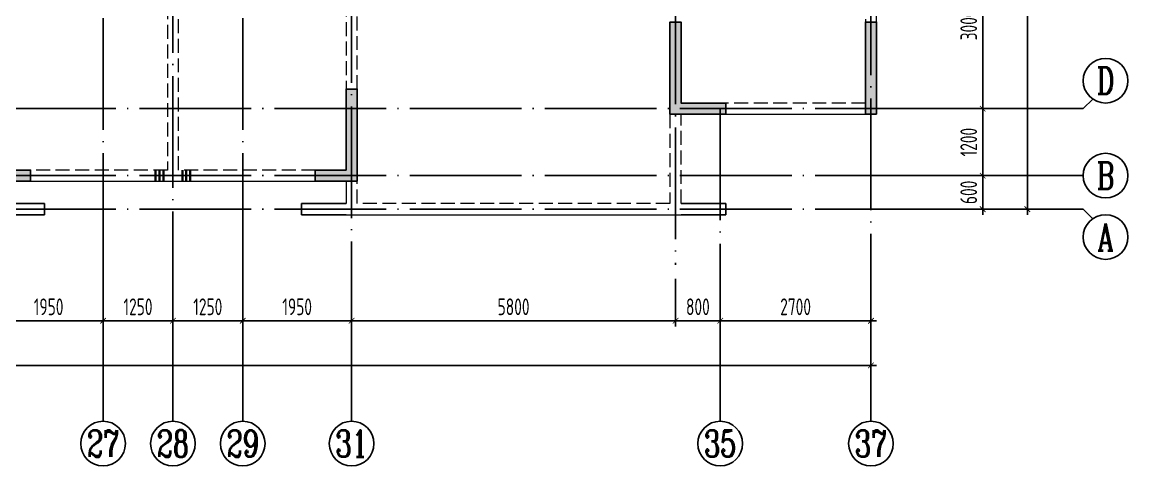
# Model space of a CAD drawing. Extents: x -668857 to 154266, y -275694 to 291306.
# Drawn here: x -74799 to -54999, y 120906 to 128856 of the extents above; entities that cross this region are included whole.
import ezdxf
from ezdxf.enums import TextEntityAlignment as Align

# ---------------------------------------------------------------- set-up
doc = ezdxf.new("R2010")
doc.units = 0
doc.header["$LTSCALE"] = 1000
doc.linetypes.add('DASH', pattern=[0.35, 0.25, -0.1])
doc.linetypes.add('DOTE', pattern=[2.42, 2, -0.2, 0.02, -0.2])
doc.layers.get('0').update_dxf_attribs({"linetype": 'CONTINUOUS'})
doc.layers.get('DEFPOINTS').update_dxf_attribs({"linetype": 'CONTINUOUS'})
for name, color, linetype in [('A-AXIS', 1, 'CONTINUOUS'), ('A-DOTE', 10, 'DOTE'), ('AXIS_NUM', 7, 'CONTINUOUS'), ('BEAM_CON', 4, 'CONTINUOUS'), ('S-L主梁线', 4, 'DASH'), ('S-Q墙填充', 252, 'CONTINUOUS'), ('S-Q墙实线', 6, 'CONTINUOUS'), ('S-Y一般标注', 3, 'CONTINUOUS')]:
    doc.layers.add(name, color=color, linetype=linetype)
doc.layers.add('梁附加箍筋', color=1, linetype='CONTINUOUS', lineweight=35)
doc.styles.add('TSSD_Axis', font='complex.shx', dxfattribs={"width": 0.7, "bigfont": 'hztxt.shx'})
doc.styles.add('TSSD_DIMENSION', font='Tssdeng.shx', dxfattribs={"width": 0.7, "bigfont": 'tssdchn.shx'})
doc.dimstyles.new('TSSD_100_100', dxfattribs={"dimtxt": 300, "dimasz": 100, "dimexe": 100, "dimexo": 250, "dimgap": 100, "dimtad": 1, "dimdec": 0, "dimzin": 0, "dimdsep": 46, "dimtxsty": 'TSSD_DIMENSION', "dimblk": 'ARCHTICK', "dimcen": 0, "dimdle": 100, "dimclrt": 7, "dimadec": 0, "dimazin": 0, "dimtfac": 1, "dimtdec": 0, "dimtix": 1, "dimtmove": 2, "dimatfit": 3, "dimldrblk": 'ARCHTICK', "dimfxl": 0, "dimtolj": 1, "dimtzin": 0, "dimarcsym": 0})

# ---------------------------------------------------------------- blocks, each defined once
blk = doc.blocks.new('_ArchTick')
at = {"color": 0, "linetype": 'ByBlock', "const_width": 0.15}
blk.add_lwpolyline([(-0.5, -0.5), (0.5, 0.5)], dxfattribs=at)
blk = doc.blocks.new('*D124')
at = {"layer": 'DEFPOINTS', "color": 0}
for p in [(43350, 3600), (45300, 3600), (45300, 2600)]:
    blk.add_point(p, dxfattribs=at)
at = {"layer": 'S-Y一般标注', "color": 0, "lineweight": -2}
for p, q in [((43350, 3350), (43350, 2500)), ((45300, 3350), (45300, 2500)), ((43250, 2600), (45400, 2600))]:
    blk.add_line(p, q, dxfattribs=at)
at = {"layer": 'S-Y一般标注', "color": 0, "lineweight": -2, "xscale": 100, "yscale": 100, "zscale": 100, "rotation": 180}
blk.add_blockref('_ArchTick', (43350, 2600), dxfattribs=at)
at = {"layer": 'S-Y一般标注', "color": 0, "lineweight": -2, "xscale": 100, "yscale": 100, "zscale": 100}
blk.add_blockref('_ArchTick', (45300, 2600), dxfattribs=at)
at = {"layer": 'S-Y一般标注', "color": 7, "insert": (44325, 2850), "char_height": 300, "attachment_point": 5, "style": 'TSSD_DIMENSION'}
blk.add_mtext('\\A1;1950', dxfattribs=at)
blk = doc.blocks.new('ts_axno')
at = {"color": 0, "linetype": 'ByBlock', "lineweight": -2}
blk.add_circle((0, 0), 0.5, dxfattribs=at)
at = {"color": 0, "linetype": 'ByBlock', "lineweight": -2, "style": 'TSSD_Axis', "width": 0.7}
blk.add_attdef('A', text='', height=0.6, dxfattribs=at).set_placement((0, 0), align=Align.MIDDLE_CENTER)
blk = doc.blocks.new('*D125')
at = {"layer": 'DEFPOINTS', "color": 0}
for p in [(45300, 3600), (51100, 3600), (51100, 2600)]:
    blk.add_point(p, dxfattribs=at)
at = {"layer": 'S-Y一般标注', "color": 0, "lineweight": -2}
for p, q in [((45300, 3350), (45300, 2500)), ((51100, 3350), (51100, 2500)), ((45200, 2600), (51200, 2600))]:
    blk.add_line(p, q, dxfattribs=at)
at = {"layer": 'S-Y一般标注', "color": 0, "lineweight": -2, "xscale": 100, "yscale": 100, "zscale": 100, "rotation": 180}
blk.add_blockref('_ArchTick', (45300, 2600), dxfattribs=at)
at = {"layer": 'S-Y一般标注', "color": 0, "lineweight": -2, "xscale": 100, "yscale": 100, "zscale": 100}
blk.add_blockref('_ArchTick', (51100, 2600), dxfattribs=at)
at = {"layer": 'S-Y一般标注', "color": 7, "insert": (48200, 2850), "char_height": 300, "attachment_point": 5, "style": 'TSSD_DIMENSION'}
blk.add_mtext('\\A1;5800', dxfattribs=at)
blk = doc.blocks.new('*D126')
at = {"layer": 'DEFPOINTS', "color": 0}
for p in [(51100, 3600), (51900, 3600), (51900, 2600)]:
    blk.add_point(p, dxfattribs=at)
at = {"layer": 'S-Y一般标注', "color": 0, "lineweight": -2}
for p, q in [((51100, 3350), (51100, 2500)), ((51900, 3350), (51900, 2500)), ((51000, 2600), (52000, 2600))]:
    blk.add_line(p, q, dxfattribs=at)
at = {"layer": 'S-Y一般标注', "color": 0, "lineweight": -2, "xscale": 100, "yscale": 100, "zscale": 100, "rotation": 180}
blk.add_blockref('_ArchTick', (51100, 2600), dxfattribs=at)
at = {"layer": 'S-Y一般标注', "color": 0, "lineweight": -2, "xscale": 100, "yscale": 100, "zscale": 100}
blk.add_blockref('_ArchTick', (51900, 2600), dxfattribs=at)
at = {"layer": 'S-Y一般标注', "color": 7, "insert": (51500, 2850), "char_height": 300, "attachment_point": 5, "style": 'TSSD_DIMENSION'}
blk.add_mtext('\\A1;800', dxfattribs=at)
blk = doc.blocks.new('*D127')
at = {"layer": 'DEFPOINTS', "color": 0}
for p in [(51900, 3600), (54600, 3600), (54600, 2600)]:
    blk.add_point(p, dxfattribs=at)
at = {"layer": 'S-Y一般标注', "color": 0, "lineweight": -2}
for p, q in [((51900, 3350), (51900, 2500)), ((54600, 3350), (54600, 2500)), ((51800, 2600), (54700, 2600))]:
    blk.add_line(p, q, dxfattribs=at)
at = {"layer": 'S-Y一般标注', "color": 0, "lineweight": -2, "xscale": 100, "yscale": 100, "zscale": 100, "rotation": 180}
blk.add_blockref('_ArchTick', (51900, 2600), dxfattribs=at)
at = {"layer": 'S-Y一般标注', "color": 0, "lineweight": -2, "xscale": 100, "yscale": 100, "zscale": 100}
blk.add_blockref('_ArchTick', (54600, 2600), dxfattribs=at)
at = {"layer": 'S-Y一般标注', "color": 7, "insert": (53250, 2850), "char_height": 300, "attachment_point": 5, "style": 'TSSD_DIMENSION'}
blk.add_mtext('\\A1;2700', dxfattribs=at)
blk = doc.blocks.new('*D128')
at = {"layer": 'DEFPOINTS', "color": 0}
for p in [(4600, 3600), (54600, 3600), (54600, 1800)]:
    blk.add_point(p, dxfattribs=at)
at = {"layer": 'S-Y一般标注', "color": 0, "lineweight": -2}
for p, q in [((4600, 3350), (4600, 1700)), ((54600, 3350), (54600, 1700)), ((4500, 1800), (54700, 1800))]:
    blk.add_line(p, q, dxfattribs=at)
at = {"layer": 'S-Y一般标注', "color": 0, "lineweight": -2, "xscale": 100, "yscale": 100, "zscale": 100, "rotation": 180}
blk.add_blockref('_ArchTick', (4600, 1800), dxfattribs=at)
at = {"layer": 'S-Y一般标注', "color": 0, "lineweight": -2, "xscale": 100, "yscale": 100, "zscale": 100}
blk.add_blockref('_ArchTick', (54600, 1800), dxfattribs=at)
at = {"layer": 'S-Y一般标注', "color": 7, "insert": (29600, 2050), "char_height": 300, "attachment_point": 5, "style": 'TSSD_DIMENSION'}
blk.add_mtext('\\A1;50000', dxfattribs=at)
blk = doc.blocks.new('*D132')
at = {"layer": 'DEFPOINTS', "color": 0}
for p in [(38900, 3600), (40850, 3600), (40850, 2600)]:
    blk.add_point(p, dxfattribs=at)
at = {"layer": 'S-Y一般标注', "color": 0, "lineweight": -2}
for p, q in [((38900, 3350), (38900, 2500)), ((40850, 3350), (40850, 2500)), ((38800, 2600), (40950, 2600))]:
    blk.add_line(p, q, dxfattribs=at)
at = {"layer": 'S-Y一般标注', "color": 0, "lineweight": -2, "xscale": 100, "yscale": 100, "zscale": 100, "rotation": 180}
blk.add_blockref('_ArchTick', (38900, 2600), dxfattribs=at)
at = {"layer": 'S-Y一般标注', "color": 0, "lineweight": -2, "xscale": 100, "yscale": 100, "zscale": 100}
blk.add_blockref('_ArchTick', (40850, 2600), dxfattribs=at)
at = {"layer": 'S-Y一般标注', "color": 7, "insert": (39875, 2850), "char_height": 300, "attachment_point": 5, "style": 'TSSD_DIMENSION'}
blk.add_mtext('\\A1;1950', dxfattribs=at)
blk = doc.blocks.new('*D133')
at = {"layer": 'DEFPOINTS', "color": 0}
for p in [(55600, 5200), (56600, 5200), (55600, 4600)]:
    blk.add_point(p, dxfattribs=at)
at = {"layer": 'S-Y一般标注', "color": 0, "lineweight": -2}
for p, q in [((55850, 5200), (56700, 5200)), ((56600, 5200), (56600, 5300)), ((56600, 4600), (56600, 5200)), ((55850, 4600), (56700, 4600)), ((56600, 4600), (56600, 4500))]:
    blk.add_line(p, q, dxfattribs=at)
at = {"layer": 'S-Y一般标注', "color": 0, "lineweight": -2, "xscale": 100, "yscale": 100, "zscale": 100}
for p, rotation in [((56600, 5200), 270), ((56600, 4600), 90)]:
    blk.add_blockref('_ArchTick', p, dxfattribs=dict(at, rotation=rotation))
at = {"layer": 'S-Y一般标注', "color": 7, "insert": (56350, 4900), "char_height": 300, "attachment_point": 5, "rotation": 90, "style": 'TSSD_DIMENSION'}
blk.add_mtext('\\A1;600', dxfattribs=at)
blk = doc.blocks.new('*D139')
at = {"layer": 'DEFPOINTS', "color": 0}
for p in [(55600, 20100), (57400, 20100), (55600, 4600)]:
    blk.add_point(p, dxfattribs=at)
at = {"layer": 'S-Y一般标注', "color": 0, "lineweight": -2}
for p, q in [((57400, 4500), (57400, 20200)), ((55850, 20100), (57500, 20100)), ((55850, 4600), (57500, 4600))]:
    blk.add_line(p, q, dxfattribs=at)
at = {"layer": 'S-Y一般标注', "color": 0, "lineweight": -2, "xscale": 100, "yscale": 100, "zscale": 100}
for p, rotation in [((57400, 20100), 90), ((57400, 4600), 270)]:
    blk.add_blockref('_ArchTick', p, dxfattribs=dict(at, rotation=rotation))
at = {"layer": 'S-Y一般标注', "color": 7, "insert": (57150, 12350), "char_height": 300, "attachment_point": 5, "rotation": 90, "style": 'TSSD_DIMENSION'}
blk.add_mtext('\\A1;15500', dxfattribs=at)
blk = doc.blocks.new('*D143')
at = {"layer": 'DEFPOINTS', "color": 0}
for p in [(55600, 6400), (56600, 6400), (55600, 5200)]:
    blk.add_point(p, dxfattribs=at)
at = {"layer": 'S-Y一般标注', "color": 0, "lineweight": -2}
for p, q in [((55850, 6400), (56700, 6400)), ((56600, 5100), (56600, 6500)), ((55850, 5200), (56700, 5200))]:
    blk.add_line(p, q, dxfattribs=at)
at = {"layer": 'S-Y一般标注', "color": 0, "lineweight": -2, "xscale": 100, "yscale": 100, "zscale": 100}
for p, rotation in [((56600, 6400), 90), ((56600, 5200), 270)]:
    blk.add_blockref('_ArchTick', p, dxfattribs=dict(at, rotation=rotation))
at = {"layer": 'S-Y一般标注', "color": 7, "insert": (56350, 5800), "char_height": 300, "attachment_point": 5, "rotation": 90, "style": 'TSSD_DIMENSION'}
blk.add_mtext('\\A1;1200', dxfattribs=at)
blk = doc.blocks.new('*D144')
at = {"layer": 'DEFPOINTS', "color": 0}
for p in [(55600, 9400), (56600, 9400), (55600, 6400)]:
    blk.add_point(p, dxfattribs=at)
at = {"layer": 'S-Y一般标注', "color": 0, "lineweight": -2}
for p, q in [((55850, 9400), (56700, 9400)), ((56600, 6300), (56600, 9500)), ((55850, 6400), (56700, 6400))]:
    blk.add_line(p, q, dxfattribs=at)
at = {"layer": 'S-Y一般标注', "color": 0, "lineweight": -2, "xscale": 100, "yscale": 100, "zscale": 100}
for p, rotation in [((56600, 9400), 90), ((56600, 6400), 270)]:
    blk.add_blockref('_ArchTick', p, dxfattribs=dict(at, rotation=rotation))
at = {"layer": 'S-Y一般标注', "color": 7, "insert": (56350, 7900), "char_height": 300, "attachment_point": 5, "rotation": 90, "style": 'TSSD_DIMENSION'}
blk.add_mtext('\\A1;3000', dxfattribs=at)
blk = doc.blocks.new('*D149')
at = {"layer": 'DEFPOINTS', "color": 0}
for p in [(40850, 3600), (42100, 3600), (42100, 2600)]:
    blk.add_point(p, dxfattribs=at)
at = {"layer": 'S-Y一般标注', "color": 0, "lineweight": -2}
for p, q in [((40850, 3350), (40850, 2500)), ((42100, 3350), (42100, 2500)), ((40750, 2600), (42200, 2600))]:
    blk.add_line(p, q, dxfattribs=at)
at = {"layer": 'S-Y一般标注', "color": 0, "lineweight": -2, "xscale": 100, "yscale": 100, "zscale": 100, "rotation": 180}
blk.add_blockref('_ArchTick', (40850, 2600), dxfattribs=at)
at = {"layer": 'S-Y一般标注', "color": 0, "lineweight": -2, "xscale": 100, "yscale": 100, "zscale": 100}
blk.add_blockref('_ArchTick', (42100, 2600), dxfattribs=at)
at = {"layer": 'S-Y一般标注', "color": 7, "insert": (41475, 2850), "char_height": 300, "attachment_point": 5, "style": 'TSSD_DIMENSION'}
blk.add_mtext('\\A1;1250', dxfattribs=at)
blk = doc.blocks.new('*D150')
at = {"layer": 'DEFPOINTS', "color": 0}
for p in [(42100, 3600), (43350, 3600), (43350, 2600)]:
    blk.add_point(p, dxfattribs=at)
at = {"layer": 'S-Y一般标注', "color": 0, "lineweight": -2}
for p, q in [((42100, 3350), (42100, 2500)), ((43350, 3350), (43350, 2500)), ((42000, 2600), (43450, 2600))]:
    blk.add_line(p, q, dxfattribs=at)
at = {"layer": 'S-Y一般标注', "color": 0, "lineweight": -2, "xscale": 100, "yscale": 100, "zscale": 100, "rotation": 180}
blk.add_blockref('_ArchTick', (42100, 2600), dxfattribs=at)
at = {"layer": 'S-Y一般标注', "color": 0, "lineweight": -2, "xscale": 100, "yscale": 100, "zscale": 100}
blk.add_blockref('_ArchTick', (43350, 2600), dxfattribs=at)
at = {"layer": 'S-Y一般标注', "color": 7, "insert": (42725, 2850), "char_height": 300, "attachment_point": 5, "style": 'TSSD_DIMENSION'}
blk.add_mtext('\\A1;1250', dxfattribs=at)
blk = doc.blocks.new('20210807.15313138')
at = {"layer": 'S-Q墙填充'}
h = blk.add_hatch(color=252, dxfattribs=at)
h.dxf.hatch_style = 1
h.paths.add_polyline_path([(107416, 60290), (107616, 60290), (107616, 58840), (108316, 58840), (108416, 58840), (108416, 58640), (108316, 58640), (107416, 58640)])
h = blk.add_hatch(color=252, dxfattribs=at)
h.dxf.hatch_style = 1
h.paths.add_polyline_path([(111116, 58640), (111116, 60290), (110916, 60290), (110916, 58640)])
h = blk.add_hatch(color=252, dxfattribs=at)
h.dxf.hatch_style = 1
h.paths.add_polyline_path([(95216, 57440), (95966, 57440), (95966, 57640), (95416, 57640), (95416, 59090), (95216, 59090)])
h = blk.add_hatch(color=252, dxfattribs=at)
h.dxf.hatch_style = 1
h.paths.add_polyline_path([(101816, 57440), (101066, 57440), (101066, 57640), (101616, 57640), (101616, 58740), (101616, 59090), (101816, 59090), (101816, 58740)])
at = {"layer": 'BEAM_CON'}
for p, q in [((95416, 57040), (96216, 57040)), ((96216, 56840), (96216, 57040)), ((101616, 57040), (100816, 57040)), ((100816, 56840), (100816, 57040)), ((107616, 57040), (108416, 57040)), ((108416, 57040), (108416, 56840)), ((95416, 56840), (96216, 56840)), ((101616, 56840), (100816, 56840)), ((107616, 56840), (108416, 56840))]:
    blk.add_line(p, q, dxfattribs=at)
at = {"layer": 'S-L主梁线', "linetype": 'DASH', "lineweight": 18}
for p, q in [((110916, 63140), (110916, 60290)), ((98416, 61640), (98416, 57640)), ((98616, 57640), (98616, 61640)), ((101616, 60640), (101616, 59090)), ((101816, 59090), (101816, 60640)), ((110916, 58840), (108416, 58840)), ((107416, 58640), (107416, 57040)), ((107616, 57040), (107616, 58640)), ((98416, 57640), (95966, 57640)), ((101066, 57640), (98616, 57640)), ((101816, 57040), (101816, 57440)), ((107416, 57040), (101816, 57040))]:
    blk.add_line(p, q, dxfattribs=at)
at = {"layer": 'S-L主梁线', "linetype": 'ByBlock', "lineweight": 18}
for p, q in [((111116, 60290), (111116, 63140)), ((108416, 58640), (110916, 58640)), ((95966, 57440), (98516, 57440)), ((98516, 57440), (101066, 57440)), ((101616, 57440), (101616, 57040)), ((101616, 56840), (107616, 56840))]:
    blk.add_line(p, q, dxfattribs=at)
at = {"layer": 'S-Q墙实线'}
blk.add_lwpolyline([(108316, 58840), (108416, 58840), (108416, 58640), (108316, 58640), (107416, 58640), (107416, 60290), (107616, 60290), (107616, 58840), (108316, 58840)], dxfattribs=at)
for points in [[(111116, 58640), (111116, 60290), (110916, 60290), (110916, 58640)], [(95216, 57440), (95966, 57440), (95966, 57640), (95416, 57640), (95416, 59090), (95216, 59090)], [(101816, 57440), (101066, 57440), (101066, 57640), (101616, 57640), (101616, 58740), (101616, 59090), (101816, 59090), (101816, 58740)]]:
    blk.add_lwpolyline(points, close=True, dxfattribs=at)
blk = doc.blocks.new('20210726.16350016')
at = {"layer": 'A-AXIS'}
for p, q in [((58400, 6400), (58571.6, 6571.7)), ((55600, 6400), (58400, 6400)), ((55600, 5200), (58400, 5200)), ((55600, 4600), (58400, 4600)), ((58400, 4600), (58571.6, 4428.4)), ((40850, 3600), (40850, 800)), ((42100, 3600), (42100, 800)), ((43350, 3600), (43350, 800)), ((45300, 3600), (45300, 800)), ((51900, 3600), (51900, 800)), ((54600, 3600), (54600, 800))]:
    blk.add_line(p, q, dxfattribs=at)
at = {"layer": 'A-DOTE'}
for p, q in [((54600, 21100), (54600, 3600)), ((45299.8, 13700), (45300, 3600)), ((40850, 3600), (40850, 11500)), ((43350, 3600), (43350, 11500)), ((51100, 10900), (51100, 3600)), ((42100, 9400), (42100, 3600)), ((55600, 6400), (3600, 6400)), ((51900, 6400), (51900, 3600)), ((55600, 5200), (3600, 5200)), ((55600, 4600), (3600, 4600))]:
    blk.add_line(p, q, dxfattribs=at)
at = {"layer": 'A-AXIS'}
ref = blk.add_blockref('ts_axno', (58800, 6900), dxfattribs=dict(at, xscale=-800, yscale=800, zscale=800, rotation=180))
ref.add_attrib('C', 'D', dxfattribs={"layer": 'AXIS_NUM', "height": 480, "style": 'TSSD_Axis', "width": 0.7}).set_placement((58800, 6900), align=Align.MIDDLE_CENTER)
ref = blk.add_blockref('ts_axno', (58800, 5200), dxfattribs=dict(at, xscale=-800, yscale=800, zscale=800))
ref.add_attrib('A', 'B', dxfattribs={"layer": 'AXIS_NUM', "height": 480, "style": 'TSSD_Axis', "width": 0.7}).set_placement((58800, 5200), align=Align.MIDDLE_CENTER)
ref = blk.add_blockref('ts_axno', (58800, 4100), dxfattribs=dict(at, xscale=-800, yscale=800, zscale=800))
ref.add_attrib('F', 'A', dxfattribs={"layer": 'AXIS_NUM', "height": 480, "style": 'TSSD_Axis', "width": 0.7}).set_placement((58800, 4100), align=Align.MIDDLE_CENTER)
ref = blk.add_blockref('ts_axno', (40850, 400), dxfattribs=dict(at, xscale=-800, yscale=800, zscale=800, rotation=180))
ref.add_attrib('19', '27', dxfattribs={"layer": 'AXIS_NUM', "height": 480, "style": 'TSSD_Axis', "width": 0.7}).set_placement((40850, 400), align=Align.MIDDLE_CENTER)
ref = blk.add_blockref('ts_axno', (42100, 400), dxfattribs=dict(at, xscale=-800, yscale=800, zscale=800, rotation=180))
ref.add_attrib('19', '28', dxfattribs={"layer": 'AXIS_NUM', "height": 480, "style": 'TSSD_Axis', "width": 0.7}).set_placement((42100, 400), align=Align.MIDDLE_CENTER)
ref = blk.add_blockref('ts_axno', (43350, 400), dxfattribs=dict(at, xscale=-800, yscale=800, zscale=800, rotation=180))
ref.add_attrib('19', '29', dxfattribs={"layer": 'AXIS_NUM', "height": 480, "style": 'TSSD_Axis', "width": 0.7}).set_placement((43350, 400), align=Align.MIDDLE_CENTER)
ref = blk.add_blockref('ts_axno', (45300, 400), dxfattribs=dict(at, xscale=-800, yscale=800, zscale=800, rotation=180))
ref.add_attrib('19', '31', dxfattribs={"layer": 'AXIS_NUM', "height": 480, "style": 'TSSD_Axis', "width": 0.7}).set_placement((45300, 400), align=Align.MIDDLE_CENTER)
ref = blk.add_blockref('ts_axno', (51900, 400), dxfattribs=dict(at, xscale=-800, yscale=800, zscale=800, rotation=180))
ref.add_attrib('22', '35', dxfattribs={"layer": 'AXIS_NUM', "height": 480, "style": 'TSSD_Axis', "width": 0.7}).set_placement((51900, 400), align=Align.MIDDLE_CENTER)
ref = blk.add_blockref('ts_axno', (54600, 400), dxfattribs=dict(at, xscale=-800, yscale=800, zscale=800, rotation=180))
ref.add_attrib('23', '37', dxfattribs={"layer": 'AXIS_NUM', "height": 480, "style": 'TSSD_Axis', "width": 0.7}).set_placement((54600, 400), align=Align.MIDDLE_CENTER)
at = {"layer": 'S-Y一般标注'}
for base, p1, p2, picture, middle in [((57400, 20100), (55600, 4600), (55600, 20100), '*D139', (57150, 12350)), ((56600, 9400), (55600, 6400), (55600, 9400), '*D144', (56350, 7900)), ((56600, 6400), (55600, 5200), (55600, 6400), '*D143', (56350, 5800)), ((56600, 5200), (55600, 4600), (55600, 5200), '*D133', (56350, 4900))]:
    dim = blk.add_linear_dim(base=base, p1=p1, p2=p2, angle=90, dimstyle='TSSD_100_100', dxfattribs=at)
    dim.commit()
    dim.dimension.update_dxf_attribs({"geometry": picture, "text_midpoint": middle})
for base, p1, p2, picture, middle in [((54600, 1800), (4600, 3600), (54600, 3600), '*D128', (29600, 2050)), ((40850, 2600.1), (38900, 3600.1), (40850, 3600.1), '*D132', (39875, 2850.1)), ((42100, 2600.1), (40850, 3600.1), (42100, 3600.1), '*D149', (41475, 2850.1)), ((43350, 2600.1), (42100, 3600.1), (43350, 3600.1), '*D150', (42725, 2850.1)), ((45300, 2600.1), (43350, 3600.1), (45300, 3600.1), '*D124', (44325, 2850.1)), ((51100, 2600), (45300, 3600), (51100, 3600), '*D125', (48200, 2850)), ((51900, 2600), (51100, 3600), (51900, 3600), '*D126', (51500, 2850)), ((54600, 2600), (51900, 3600), (54600, 3600), '*D127', (53250, 2850))]:
    dim = blk.add_linear_dim(base=base, p1=p1, p2=p2, dimstyle='TSSD_100_100', dxfattribs=at)
    dim.commit()
    dim.dimension.update_dxf_attribs({"geometry": picture, "text_midpoint": middle})

msp = doc.modelspace()

# ---------------------------------------------------------------- linework, layer by layer
at = {"layer": '梁附加箍筋', "lineweight": 35}
for p, q in [((-72409.3, 126005.54), (-72409.3, 126205.54)), ((-72339.3, 126005.54), (-72339.3, 126205.54)), ((-72269.3, 126005.54), (-72269.3, 126205.54)), ((-71929.3, 126005.54), (-71929.3, 126205.54)), ((-71859.3, 126005.54), (-71859.3, 126205.54)), ((-71789.3, 126005.54), (-71789.3, 126205.54))]:
    msp.add_line(p, q, dxfattribs=at)

# ---------------------------------------------------------------- block references
at = {"layer": 'A-DOTE'}
msp.add_blockref('20210726.16350016', (-114199.28, 120905.5), dxfattribs=at)
at = {"layer": 'S-Q墙填充'}
msp.add_blockref('20210807.15313138', (-170614.93, 68566), dxfattribs=at)

doc.saveas('drawing.dxf')
